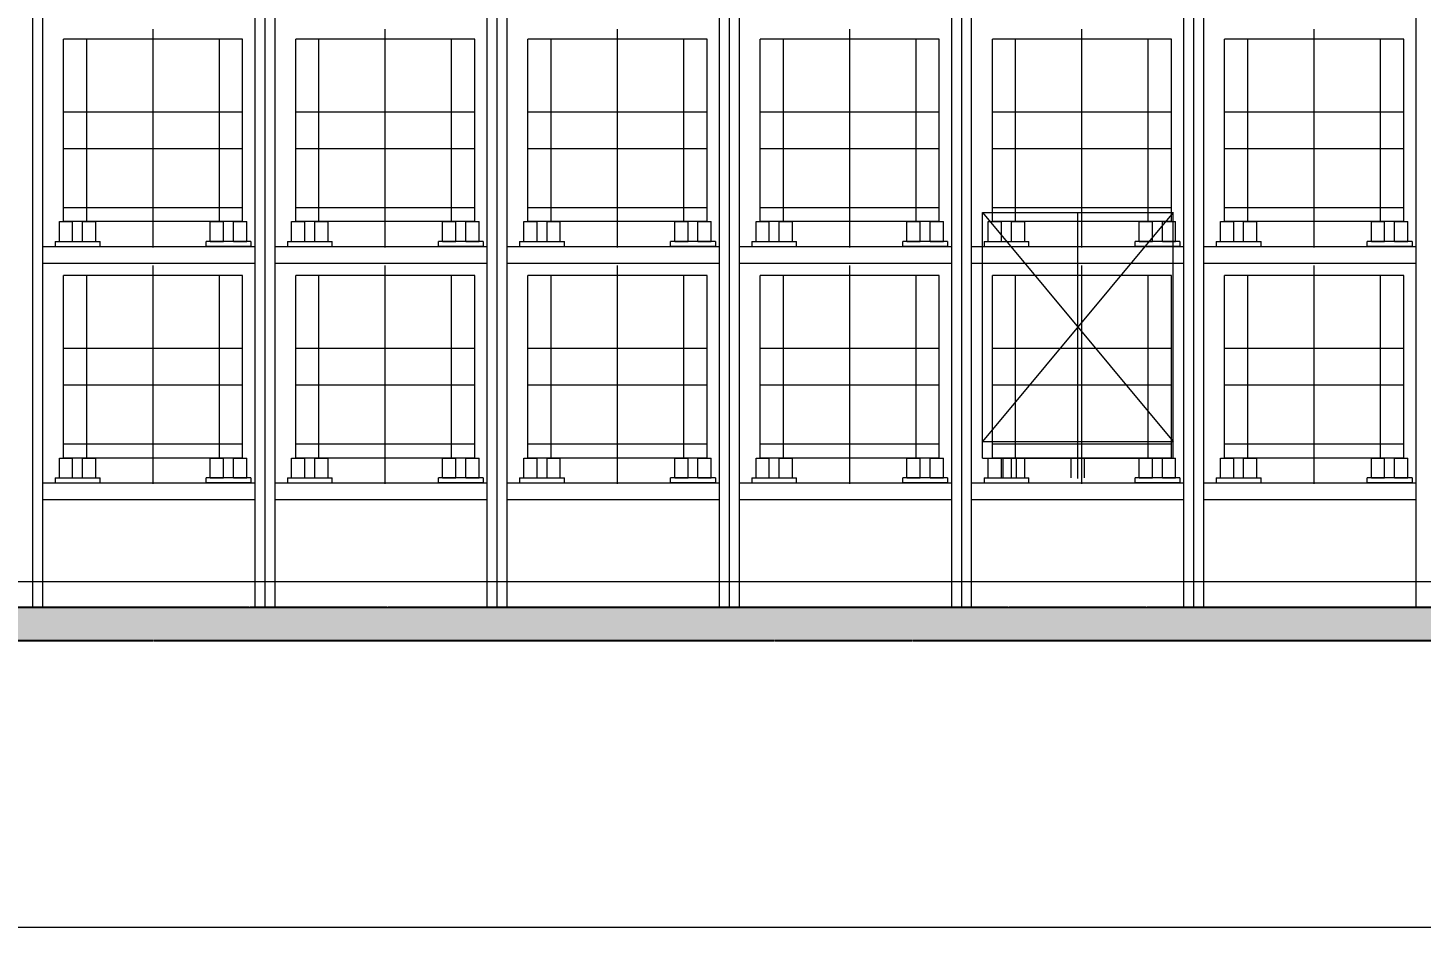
# Model space of a CAD drawing. Header units: millimetres. Extents: x -50460 to 50460, y -35640 to 35640.
# Drawn here: x -725 to 7675, y 18416 to 23957 of the extents above; entities that cross this region are included whole.
import ezdxf

# ---------------------------------------------------------------- set-up
doc = ezdxf.new("R2010")
doc.units = ezdxf.units.MM
doc.linetypes.add('双点画线', pattern=[22, 12, -2, 2, -2, 2, -2])
doc.linetypes.add('点画线', pattern=[18, 12, -2, 2, -2])
doc.layers.get('0').update_dxf_attribs({"lineweight": 35})
for name, color, linetype, lineweight in [('7', 30, '双点画线', 18), ('EB0', 7, 'Continuous', 15), ('loading', 57, 'Continuous', 18), ('RackFrame', 5, 'Continuous', 18), ('中心线层', 1, '点画线', 18), ('剖面线层', 6, 'Continuous', 18), ('尺寸线层', 4, 'Continuous', 18), ('细实线层', 3, 'Continuous', 18)]:
    doc.layers.add(name, color=color, linetype=linetype, lineweight=lineweight)
doc.dimstyles.new('AM_DEMATIC$0', dxfattribs={"dimscale": 120, "dimtxt": 3, "dimasz": 1.5, "dimexe": 1, "dimexo": 0, "dimgap": 1, "dimtad": 1, "dimdsep": 46, "dimtxsty": 'Standard', "dimblk": '_CAXARROW', "dimcen": 0, "dimdle": 3, "dimclrd": 256, "dimclre": 256, "dimclrt": 2, "dimadec": 0, "dimazin": 2, "dimtfac": 0.707107, "dimtdec": 3, "dimtmove": 0, "dimatfit": 3, "dimfxl": 0, "dimfrac": 2, "dimtolj": 1, "dimlwd": 18, "dimarcsym": 0})

# ---------------------------------------------------------------- blocks, each defined once
blk = doc.blocks.new('*X6')
at = {"layer": '尺寸线层', "linetype": 'Continuous', "lineweight": 18}
for points in [[(-32894.7, 18536.5), (-32714.7, 18559), (-32714.7, 18514)], [(14705.3, 18536.5), (14525.3, 18559), (14525.3, 18514)]]:
    blk.add_hatch(color=256, dxfattribs=at).paths.add_polyline_path(points, flags=0)
at = {"layer": '尺寸线层'}
for p, q in [((-32894.7, 20045.3), (-32894.7, 18416.5)), ((14705.3, 20045.3), (14705.3, 18416.5))]:
    blk.add_line(p, q, dxfattribs=at)
at = {"layer": '尺寸线层', "linetype": 'Continuous', "lineweight": 18}
blk.add_line((-32894.7, 18536.5), (14705.3, 18536.5), dxfattribs=at)
at = {"layer": '尺寸线层', "color": 2, "insert": (-8418.6, 18836.5), "char_height": 360, "width": 6488, "attachment_point": 5, "line_spacing_factor": 1.37}
blk.add_mtext('1400*34=47600', dxfattribs=at)
blk = doc.blocks.new('_CAXARROW')
blk.add_hatch(color=0).paths.add_polyline_path([(0, 0), (-1, 0.125), (-1, -0.125)], flags=0)
blk = doc.blocks.new('*X40')
at = {"layer": '中心线层', "linetype": '点画线', "lineweight": 18}
blk.add_line((0, -35.8), (0, 1280.9), dxfattribs=at)
at = {"layer": '细实线层'}
for p, q in [((-540, 120), (-540, 1220)), ((540, 1220), (-540, 1220)), ((540, 120), (540, 1220)), ((540.5, 780.8), (-540.5, 780.8)), ((540.5, 559.2), (-540.5, 559.2)), ((540, 203.3), (-540, 203.3)), ((-565, 0), (-565, 120)), ((-565, 120), (-485, 120)), ((540, 120), (-540, 120)), ((-485, 0), (-485, 120)), ((485, 0), (485, 120)), ((485, 120), (565, 120)), ((565, 0), (565, 120)), ((-565, 0), (-485, 0)), ((485, 0), (565, 0))]:
    blk.add_line(p, q, dxfattribs=at)
blk = doc.blocks.new('*X41')
at = {"layer": '中心线层', "linetype": '点画线', "lineweight": 18}
blk.add_line((0, -155.8), (0, 1160.9), dxfattribs=at)
at = {"layer": '剖面线层'}
for p, q in [((-400, 0), (-400, 1100)), ((400, 1100), (-400, 1100)), ((400, 0), (400, 1100)), ((400.5, 660.8), (-400.5, 660.8)), ((400.5, 439.2), (-400.5, 439.2)), ((-425, -120), (-425, 0)), ((-425, 0), (-345, 0)), ((400, 83.3), (-400, 83.3)), ((400, 0), (-400, 0)), ((-345, -120), (-345, 0)), ((345, -120), (345, 0)), ((345, 0), (425, 0)), ((425, -120), (425, 0)), ((-425, -120), (-345, -120)), ((345, -120), (425, -120))]:
    blk.add_line(p, q, dxfattribs=at)
blk = doc.blocks.new('*X42')
at = {"layer": '中心线层', "linetype": '点画线', "lineweight": 18}
blk.add_line((0, -35.8), (0, 1280.9), dxfattribs=at)
at = {"layer": '细实线层'}
for p, q in [((-540, 120), (-540, 1220)), ((540, 1220), (-540, 1220)), ((540, 120), (540, 1220)), ((540.5, 780.8), (-540.5, 780.8)), ((540.5, 559.2), (-540.5, 559.2)), ((540, 203.3), (-540, 203.3)), ((-565, 0), (-565, 120)), ((-565, 120), (-485, 120)), ((540, 120), (-540, 120)), ((-485, 0), (-485, 120)), ((485, 0), (485, 120)), ((485, 120), (565, 120)), ((565, 0), (565, 120)), ((-565, 0), (-485, 0)), ((485, 0), (565, 0))]:
    blk.add_line(p, q, dxfattribs=at)
blk = doc.blocks.new('*X43')
at = {"layer": '中心线层', "linetype": '点画线', "lineweight": 18}
blk.add_line((0, -155.8), (0, 1160.9), dxfattribs=at)
at = {"layer": '剖面线层'}
for p, q in [((-400, 0), (-400, 1100)), ((400, 1100), (-400, 1100)), ((400, 0), (400, 1100)), ((400.5, 660.8), (-400.5, 660.8)), ((400.5, 439.2), (-400.5, 439.2)), ((-425, -120), (-425, 0)), ((-425, 0), (-345, 0)), ((400, 83.3), (-400, 83.3)), ((400, 0), (-400, 0)), ((-345, -120), (-345, 0)), ((345, -120), (345, 0)), ((345, 0), (425, 0)), ((425, -120), (425, 0)), ((-425, -120), (-345, -120)), ((345, -120), (425, -120))]:
    blk.add_line(p, q, dxfattribs=at)
blk = doc.blocks.new('*X46')
at = {"layer": '中心线层', "linetype": '点画线', "lineweight": 18}
blk.add_line((110.1, -331.3), (110.1, 1274.7), dxfattribs=at)
at = {"layer": '细实线层'}
for p, q in [((-464.9, 1271.7), (685.1, 1271.7)), ((685.1, 1271.7), (-464.9, -108.3)), ((-464.9, 1271.7), (685.1, -108.3)), ((-464.9, -208.3), (-464.9, 1271.7)), ((685.1, -208.3), (685.1, 1271.7)), ((-464.9, -108.3), (685.1, -108.3)), ((-464.9, -208.3), (685.1, -208.3)), ((-339.9, -328.3), (-339.9, -208.3)), ((-259.9, -328.3), (-259.9, -208.3)), ((70.1, -328.3), (70.1, -208.3)), ((150.1, -328.3), (150.1, -208.3)), ((480.1, -328.3), (480.1, -208.3)), ((560.1, -328.3), (560.1, -208.3))]:
    blk.add_line(p, q, dxfattribs=at)
blk = doc.blocks.new('*X47')
at = {"layer": '中心线层', "linetype": '点画线', "lineweight": 18}
blk.add_line((0, -35.8), (0, 1280.9), dxfattribs=at)
at = {"layer": '细实线层'}
for p, q in [((-540, 120), (-540, 1220)), ((540, 1220), (-540, 1220)), ((540, 120), (540, 1220)), ((540.5, 780.8), (-540.5, 780.8)), ((540.5, 559.2), (-540.5, 559.2)), ((540, 203.3), (-540, 203.3)), ((-565, 0), (-565, 120)), ((-565, 120), (-485, 120)), ((540, 120), (-540, 120)), ((-485, 0), (-485, 120)), ((485, 0), (485, 120)), ((485, 120), (565, 120)), ((565, 0), (565, 120)), ((-565, 0), (-485, 0)), ((485, 0), (565, 0))]:
    blk.add_line(p, q, dxfattribs=at)
blk = doc.blocks.new('*X48')
at = {"layer": '中心线层', "linetype": '点画线', "lineweight": 18}
blk.add_line((0, -155.8), (0, 1160.9), dxfattribs=at)
at = {"layer": '剖面线层'}
for p, q in [((-400, 0), (-400, 1100)), ((400, 1100), (-400, 1100)), ((400, 0), (400, 1100)), ((400.5, 660.8), (-400.5, 660.8)), ((400.5, 439.2), (-400.5, 439.2)), ((-425, -120), (-425, 0)), ((-425, 0), (-345, 0)), ((400, 83.3), (-400, 83.3)), ((400, 0), (-400, 0)), ((-345, -120), (-345, 0)), ((345, -120), (345, 0)), ((345, 0), (425, 0)), ((425, -120), (425, 0)), ((-425, -120), (-345, -120)), ((345, -120), (425, -120))]:
    blk.add_line(p, q, dxfattribs=at)
blk = doc.blocks.new('*X49')
at = {"layer": '中心线层', "linetype": '点画线', "lineweight": 18}
blk.add_line((0, -35.8), (0, 1280.9), dxfattribs=at)
at = {"layer": '细实线层'}
for p, q in [((-540, 120), (-540, 1220)), ((540, 1220), (-540, 1220)), ((540, 120), (540, 1220)), ((540.5, 780.8), (-540.5, 780.8)), ((540.5, 559.2), (-540.5, 559.2)), ((540, 203.3), (-540, 203.3)), ((-565, 0), (-565, 120)), ((-565, 120), (-485, 120)), ((540, 120), (-540, 120)), ((-485, 0), (-485, 120)), ((485, 0), (485, 120)), ((485, 120), (565, 120)), ((565, 0), (565, 120)), ((-565, 0), (-485, 0)), ((485, 0), (565, 0))]:
    blk.add_line(p, q, dxfattribs=at)
blk = doc.blocks.new('*X50')
at = {"layer": '中心线层', "linetype": '点画线', "lineweight": 18}
blk.add_line((0, -155.8), (0, 1160.9), dxfattribs=at)
at = {"layer": '剖面线层'}
for p, q in [((-400, 0), (-400, 1100)), ((400, 1100), (-400, 1100)), ((400, 0), (400, 1100)), ((400.5, 660.8), (-400.5, 660.8)), ((400.5, 439.2), (-400.5, 439.2)), ((-425, -120), (-425, 0)), ((-425, 0), (-345, 0)), ((400, 83.3), (-400, 83.3)), ((400, 0), (-400, 0)), ((-345, -120), (-345, 0)), ((345, -120), (345, 0)), ((345, 0), (425, 0)), ((425, -120), (425, 0)), ((-425, -120), (-345, -120)), ((345, -120), (425, -120))]:
    blk.add_line(p, q, dxfattribs=at)
blk = doc.blocks.new('*X53')
at = {"layer": '中心线层', "linetype": '点画线', "lineweight": 18}
blk.add_line((0, -35.8), (0, 1280.9), dxfattribs=at)
at = {"layer": '细实线层'}
for p, q in [((-540, 120), (-540, 1220)), ((540, 1220), (-540, 1220)), ((540, 120), (540, 1220)), ((540.5, 780.8), (-540.5, 780.8)), ((540.5, 559.2), (-540.5, 559.2)), ((540, 203.3), (-540, 203.3)), ((-565, 0), (-565, 120)), ((-565, 120), (-485, 120)), ((540, 120), (-540, 120)), ((-485, 0), (-485, 120)), ((485, 0), (485, 120)), ((485, 120), (565, 120)), ((565, 0), (565, 120)), ((-565, 0), (-485, 0)), ((485, 0), (565, 0))]:
    blk.add_line(p, q, dxfattribs=at)
blk = doc.blocks.new('*X54')
at = {"layer": '中心线层', "linetype": '点画线', "lineweight": 18}
blk.add_line((0, -155.8), (0, 1160.9), dxfattribs=at)
at = {"layer": '剖面线层'}
for p, q in [((-400, 0), (-400, 1100)), ((400, 1100), (-400, 1100)), ((400, 0), (400, 1100)), ((400.5, 660.8), (-400.5, 660.8)), ((400.5, 439.2), (-400.5, 439.2)), ((-425, -120), (-425, 0)), ((-425, 0), (-345, 0)), ((400, 83.3), (-400, 83.3)), ((400, 0), (-400, 0)), ((-345, -120), (-345, 0)), ((345, -120), (345, 0)), ((345, 0), (425, 0)), ((425, -120), (425, 0)), ((-425, -120), (-345, -120)), ((345, -120), (425, -120))]:
    blk.add_line(p, q, dxfattribs=at)
blk = doc.blocks.new('*X55')
at = {"layer": '中心线层', "linetype": '点画线', "lineweight": 18}
blk.add_line((0, -35.8), (0, 1280.9), dxfattribs=at)
at = {"layer": '细实线层'}
for p, q in [((-540, 120), (-540, 1220)), ((540, 1220), (-540, 1220)), ((540, 120), (540, 1220)), ((540.5, 780.8), (-540.5, 780.8)), ((540.5, 559.2), (-540.5, 559.2)), ((540, 203.3), (-540, 203.3)), ((-565, 0), (-565, 120)), ((-565, 120), (-485, 120)), ((540, 120), (-540, 120)), ((-485, 0), (-485, 120)), ((485, 0), (485, 120)), ((485, 120), (565, 120)), ((565, 0), (565, 120)), ((-565, 0), (-485, 0)), ((485, 0), (565, 0))]:
    blk.add_line(p, q, dxfattribs=at)
blk = doc.blocks.new('*X56')
at = {"layer": '中心线层', "linetype": '点画线', "lineweight": 18}
blk.add_line((0, -155.8), (0, 1160.9), dxfattribs=at)
at = {"layer": '剖面线层'}
for p, q in [((-400, 0), (-400, 1100)), ((400, 1100), (-400, 1100)), ((400, 0), (400, 1100)), ((400.5, 660.8), (-400.5, 660.8)), ((400.5, 439.2), (-400.5, 439.2)), ((-425, -120), (-425, 0)), ((-425, 0), (-345, 0)), ((400, 83.3), (-400, 83.3)), ((400, 0), (-400, 0)), ((-345, -120), (-345, 0)), ((345, -120), (345, 0)), ((345, 0), (425, 0)), ((425, -120), (425, 0)), ((-425, -120), (-345, -120)), ((345, -120), (425, -120))]:
    blk.add_line(p, q, dxfattribs=at)
blk = doc.blocks.new('*X60')
at = {"layer": '中心线层', "linetype": '点画线', "lineweight": 18}
blk.add_line((0, -35.8), (0, 1280.9), dxfattribs=at)
at = {"layer": '细实线层'}
for p, q in [((-540, 120), (-540, 1220)), ((540, 1220), (-540, 1220)), ((540, 120), (540, 1220)), ((540.5, 780.8), (-540.5, 780.8)), ((540.5, 559.2), (-540.5, 559.2)), ((540, 203.3), (-540, 203.3)), ((-565, 0), (-565, 120)), ((-565, 120), (-485, 120)), ((540, 120), (-540, 120)), ((-485, 0), (-485, 120)), ((485, 0), (485, 120)), ((485, 120), (565, 120)), ((565, 0), (565, 120)), ((-565, 0), (-485, 0)), ((485, 0), (565, 0))]:
    blk.add_line(p, q, dxfattribs=at)
blk = doc.blocks.new('*X61')
at = {"layer": '中心线层', "linetype": '点画线', "lineweight": 18}
blk.add_line((0, -155.8), (0, 1160.9), dxfattribs=at)
at = {"layer": '剖面线层'}
for p, q in [((-400, 0), (-400, 1100)), ((400, 1100), (-400, 1100)), ((400, 0), (400, 1100)), ((400.5, 660.8), (-400.5, 660.8)), ((400.5, 439.2), (-400.5, 439.2)), ((-425, -120), (-425, 0)), ((-425, 0), (-345, 0)), ((400, 83.3), (-400, 83.3)), ((400, 0), (-400, 0)), ((-345, -120), (-345, 0)), ((345, -120), (345, 0)), ((345, 0), (425, 0)), ((425, -120), (425, 0)), ((-425, -120), (-345, -120)), ((345, -120), (425, -120))]:
    blk.add_line(p, q, dxfattribs=at)
blk = doc.blocks.new('*X62')
at = {"layer": '中心线层', "linetype": '点画线', "lineweight": 18}
blk.add_line((0, -35.8), (0, 1280.9), dxfattribs=at)
at = {"layer": '细实线层'}
for p, q in [((-540, 120), (-540, 1220)), ((540, 1220), (-540, 1220)), ((540, 120), (540, 1220)), ((540.5, 780.8), (-540.5, 780.8)), ((540.5, 559.2), (-540.5, 559.2)), ((540, 203.3), (-540, 203.3)), ((-565, 0), (-565, 120)), ((-565, 120), (-485, 120)), ((540, 120), (-540, 120)), ((-485, 0), (-485, 120)), ((485, 0), (485, 120)), ((485, 120), (565, 120)), ((565, 0), (565, 120)), ((-565, 0), (-485, 0)), ((485, 0), (565, 0))]:
    blk.add_line(p, q, dxfattribs=at)
blk = doc.blocks.new('*X63')
at = {"layer": '中心线层', "linetype": '点画线', "lineweight": 18}
blk.add_line((0, -155.8), (0, 1160.9), dxfattribs=at)
at = {"layer": '剖面线层'}
for p, q in [((-400, 0), (-400, 1100)), ((400, 1100), (-400, 1100)), ((400, 0), (400, 1100)), ((400.5, 660.8), (-400.5, 660.8)), ((400.5, 439.2), (-400.5, 439.2)), ((-425, -120), (-425, 0)), ((-425, 0), (-345, 0)), ((400, 83.3), (-400, 83.3)), ((400, 0), (-400, 0)), ((-345, -120), (-345, 0)), ((345, -120), (345, 0)), ((345, 0), (425, 0)), ((425, -120), (425, 0)), ((-425, -120), (-345, -120)), ((345, -120), (425, -120))]:
    blk.add_line(p, q, dxfattribs=at)
blk = doc.blocks.new('*X66')
at = {"layer": '中心线层', "linetype": '点画线', "lineweight": 18}
blk.add_line((0, -35.8), (0, 1280.9), dxfattribs=at)
at = {"layer": '细实线层'}
for p, q in [((-540, 120), (-540, 1220)), ((540, 1220), (-540, 1220)), ((540, 120), (540, 1220)), ((540.5, 780.8), (-540.5, 780.8)), ((540.5, 559.2), (-540.5, 559.2)), ((540, 203.3), (-540, 203.3)), ((-565, 0), (-565, 120)), ((-565, 120), (-485, 120)), ((540, 120), (-540, 120)), ((-485, 0), (-485, 120)), ((485, 0), (485, 120)), ((485, 120), (565, 120)), ((565, 0), (565, 120)), ((-565, 0), (-485, 0)), ((485, 0), (565, 0))]:
    blk.add_line(p, q, dxfattribs=at)
blk = doc.blocks.new('*X67')
at = {"layer": '中心线层', "linetype": '点画线', "lineweight": 18}
blk.add_line((0, -155.8), (0, 1160.9), dxfattribs=at)
at = {"layer": '剖面线层'}
for p, q in [((-400, 0), (-400, 1100)), ((400, 1100), (-400, 1100)), ((400, 0), (400, 1100)), ((400.5, 660.8), (-400.5, 660.8)), ((400.5, 439.2), (-400.5, 439.2)), ((-425, -120), (-425, 0)), ((-425, 0), (-345, 0)), ((400, 83.3), (-400, 83.3)), ((400, 0), (-400, 0)), ((-345, -120), (-345, 0)), ((345, -120), (345, 0)), ((345, 0), (425, 0)), ((425, -120), (425, 0)), ((-425, -120), (-345, -120)), ((345, -120), (425, -120))]:
    blk.add_line(p, q, dxfattribs=at)
blk = doc.blocks.new('*X68')
at = {"layer": '中心线层', "linetype": '点画线', "lineweight": 18}
blk.add_line((0, -35.8), (0, 1280.9), dxfattribs=at)
at = {"layer": '细实线层'}
for p, q in [((-540, 120), (-540, 1220)), ((540, 1220), (-540, 1220)), ((540, 120), (540, 1220)), ((540.5, 780.8), (-540.5, 780.8)), ((540.5, 559.2), (-540.5, 559.2)), ((540, 203.3), (-540, 203.3)), ((-565, 0), (-565, 120)), ((-565, 120), (-485, 120)), ((540, 120), (-540, 120)), ((-485, 0), (-485, 120)), ((485, 0), (485, 120)), ((485, 120), (565, 120)), ((565, 0), (565, 120)), ((-565, 0), (-485, 0)), ((485, 0), (565, 0))]:
    blk.add_line(p, q, dxfattribs=at)
blk = doc.blocks.new('*X69')
at = {"layer": '中心线层', "linetype": '点画线', "lineweight": 18}
blk.add_line((0, -155.8), (0, 1160.9), dxfattribs=at)
at = {"layer": '剖面线层'}
for p, q in [((-400, 0), (-400, 1100)), ((400, 1100), (-400, 1100)), ((400, 0), (400, 1100)), ((400.5, 660.8), (-400.5, 660.8)), ((400.5, 439.2), (-400.5, 439.2)), ((-425, -120), (-425, 0)), ((-425, 0), (-345, 0)), ((400, 83.3), (-400, 83.3)), ((400, 0), (-400, 0)), ((-345, -120), (-345, 0)), ((345, -120), (345, 0)), ((345, 0), (425, 0)), ((425, -120), (425, 0)), ((-425, -120), (-345, -120)), ((345, -120), (425, -120))]:
    blk.add_line(p, q, dxfattribs=at)
blk = doc.blocks.new('*X72')
at = {"layer": '中心线层', "linetype": '点画线', "lineweight": 18}
blk.add_line((0, -35.8), (0, 1280.9), dxfattribs=at)
at = {"layer": '细实线层'}
for p, q in [((-540, 120), (-540, 1220)), ((540, 1220), (-540, 1220)), ((540, 120), (540, 1220)), ((540.5, 780.8), (-540.5, 780.8)), ((540.5, 559.2), (-540.5, 559.2)), ((540, 203.3), (-540, 203.3)), ((-565, 0), (-565, 120)), ((-565, 120), (-485, 120)), ((540, 120), (-540, 120)), ((-485, 0), (-485, 120)), ((485, 0), (485, 120)), ((485, 120), (565, 120)), ((565, 0), (565, 120)), ((-565, 0), (-485, 0)), ((485, 0), (565, 0))]:
    blk.add_line(p, q, dxfattribs=at)
blk = doc.blocks.new('*X73')
at = {"layer": '中心线层', "linetype": '点画线', "lineweight": 18}
blk.add_line((0, -155.8), (0, 1160.9), dxfattribs=at)
at = {"layer": '剖面线层'}
for p, q in [((-400, 0), (-400, 1100)), ((400, 1100), (-400, 1100)), ((400, 0), (400, 1100)), ((400.5, 660.8), (-400.5, 660.8)), ((400.5, 439.2), (-400.5, 439.2)), ((-425, -120), (-425, 0)), ((-425, 0), (-345, 0)), ((400, 83.3), (-400, 83.3)), ((400, 0), (-400, 0)), ((-345, -120), (-345, 0)), ((345, -120), (345, 0)), ((345, 0), (425, 0)), ((425, -120), (425, 0)), ((-425, -120), (-345, -120)), ((345, -120), (425, -120))]:
    blk.add_line(p, q, dxfattribs=at)
blk = doc.blocks.new('*X74')
at = {"layer": '中心线层', "linetype": '点画线', "lineweight": 18}
blk.add_line((0, -35.8), (0, 1280.9), dxfattribs=at)
at = {"layer": '细实线层'}
for p, q in [((-540, 120), (-540, 1220)), ((540, 1220), (-540, 1220)), ((540, 120), (540, 1220)), ((540.5, 780.8), (-540.5, 780.8)), ((540.5, 559.2), (-540.5, 559.2)), ((540, 203.3), (-540, 203.3)), ((-565, 0), (-565, 120)), ((-565, 120), (-485, 120)), ((540, 120), (-540, 120)), ((-485, 0), (-485, 120)), ((485, 0), (485, 120)), ((485, 120), (565, 120)), ((565, 0), (565, 120)), ((-565, 0), (-485, 0)), ((485, 0), (565, 0))]:
    blk.add_line(p, q, dxfattribs=at)
blk = doc.blocks.new('*X75')
at = {"layer": '中心线层', "linetype": '点画线', "lineweight": 18}
blk.add_line((0, -155.8), (0, 1160.9), dxfattribs=at)
at = {"layer": '剖面线层'}
for p, q in [((-400, 0), (-400, 1100)), ((400, 1100), (-400, 1100)), ((400, 0), (400, 1100)), ((400.5, 660.8), (-400.5, 660.8)), ((400.5, 439.2), (-400.5, 439.2)), ((-425, -120), (-425, 0)), ((-425, 0), (-345, 0)), ((400, 83.3), (-400, 83.3)), ((400, 0), (-400, 0)), ((-345, -120), (-345, 0)), ((345, -120), (345, 0)), ((345, 0), (425, 0)), ((425, -120), (425, 0)), ((-425, -120), (-345, -120)), ((345, -120), (425, -120))]:
    blk.add_line(p, q, dxfattribs=at)
blk = doc.blocks.new('*X245')
at = {"layer": '剖面线层', "linetype": 'Continuous', "lineweight": 18}
h = blk.add_hatch(dxfattribs=at)
h.set_pattern_fill('AR-CONC', color=256, style=0)
h.set_pattern_definition([(50, (0, 0), (182.18467, -15.9391), [19.05, -209.55]), (355, (0, 0), (-35.2428, 191.05664), [15.24, -167.64]), (100.451, (15.18, -1.33), (146.9425, 175.1167), [16.19, -178.09]), (46.1842, (0, 50.8), (271.07904, -42.0423), [28.575, -314.325]), (96.6356, (22.6, 47.3), (237.4042, 247.4256), [24.285, -267.135]), (351.184, (0, 50.8), (237.4046, 247.4251), [22.86, -251.46]), (21, (25.4, 38.1), (151.61488, -102.26552), [19.05, -209.55]), (326, (25.4, 38.1), (61.80203, 184.18797), [15.24, -167.64]), (71.4514, (38.03, 29.58), (213.4165, 81.92286), [16.19, -178.09]), (37.5, (0, 0), (3.0886, 84.55504), [0, -165.608, 0, -170.18, 0, -168.275]), (7.5, (0, 0), (66.81966, 100.18057), [0, -97.028, 0, -161.798, 0, -64.135]), (-32.5, (-56.64, 0), (135.590595, -5.728744), [0, -63.5, 0, -198.12, 0, -262.89]), (-42.5, (-82.04, 0), (148.12918, 25.4265), [0, -82.55, 0, -131.572, 0, -186.69])])
edge = h.paths.add_edge_path(flags=0)
edge.add_spline(control_points=[(-64667.6, -100), (-64658.9, -84.4), (-64651.2, -66.3), (-64650, -48.7)], knot_values=[0, 0, 0, 0, 54.680686, 54.680686, 54.680686, 54.680686], weights=[1, 1, 1, 1], degree=3, periodic=0)
edge.add_spline(control_points=[(-64650, -48.7), (-64649.8, -45.2), (-64650, -15.6), (-64687.5, 29.8), (-64674.5, 80), (-64667.6, 100)], knot_values=[0, 0, 0, 0, 10.510768, 91.048565, 154.862088, 154.862088, 154.862088, 154.862088], weights=[1, 1, 1, 1, 1, 1], degree=3, periodic=0)
edge.add_line((-64667.6, 100), (-10066.8, 100))
edge.add_spline(control_points=[(-10066.8, 100), (-10073.8, 80), (-10086.7, 29.8), (-10036.2, -31.3), (-10056.4, -81.4), (-10066.8, -100)], knot_values=[0, 0, 0, 0, 64.069741, 144.930907, 209.542774, 209.542774, 209.542774, 209.542774], weights=[1, 1, 1, 1, 1, 1], degree=3, periodic=0)
edge.add_line((-10066.8, -100), (-64667.6, -100))
at = {"layer": '7', "linetype": '双点画线', "lineweight": 25}
for p, q in [((-10066.8, 100), (-64667.6, 100)), ((-64667.6, -100), (-10066.8, -100))]:
    blk.add_line(p, q, dxfattribs=at)
blk = doc.blocks.new('*X253')
at = {"layer": '尺寸线层'}
for p, q in [((-54087, 77.5), (0, 77.5)), ((-54087, -77.5), (0, -77.5))]:
    blk.add_line(p, q, dxfattribs=at)

msp = doc.modelspace()

# ---------------------------------------------------------------- linework, layer by layer
at = {"layer": 'loading'}
for p, q in [((-634.742, 22639.445), (645.258, 22639.445)), ((-559.742, 22669.445), (-289.742, 22669.445)), ((-559.742, 22669.445), (-559.742, 22639.445)), ((-554.742, 22639.445), (-289.742, 22639.445)), ((-504.742, 22639.445), (645.258, 22639.445)), ((-289.742, 22639.445), (-289.742, 22669.445)), ((620.258, 22669.445), (350.258, 22669.445)), ((350.258, 22639.445), (350.258, 22669.445)), ((620.258, 22639.445), (350.258, 22639.445)), ((620.258, 22669.445), (620.258, 22639.445)), ((765.258, 22639.445), (2045.258, 22639.445)), ((840.258, 22669.445), (1110.258, 22669.445)), ((840.258, 22669.445), (840.258, 22639.445)), ((845.258, 22639.445), (1110.258, 22639.445)), ((895.258, 22639.445), (2045.258, 22639.445)), ((1110.258, 22639.445), (1110.258, 22669.445)), ((2020.258, 22669.445), (1750.258, 22669.445)), ((1750.258, 22639.445), (1750.258, 22669.445)), ((2020.258, 22639.445), (1750.258, 22639.445)), ((2020.258, 22669.445), (2020.258, 22639.445)), ((2165.258, 22639.445), (3445.258, 22639.445)), ((2240.258, 22669.445), (2510.258, 22669.445)), ((2240.258, 22669.445), (2240.258, 22639.445)), ((2245.258, 22639.445), (2510.258, 22639.445)), ((2295.258, 22639.445), (3445.258, 22639.445)), ((2510.258, 22639.445), (2510.258, 22669.445)), ((3420.258, 22669.445), (3150.258, 22669.445)), ((3150.258, 22639.445), (3150.258, 22669.445)), ((3420.258, 22639.445), (3150.258, 22639.445)), ((3420.258, 22669.445), (3420.258, 22639.445)), ((3565.258, 22639.445), (4845.258, 22639.445)), ((3640.258, 22669.445), (3910.258, 22669.445)), ((3640.258, 22669.445), (3640.258, 22639.445)), ((3645.258, 22639.445), (3910.258, 22639.445)), ((3695.258, 22639.445), (4845.258, 22639.445)), ((3910.258, 22639.445), (3910.258, 22669.445)), ((4820.258, 22669.445), (4550.258, 22669.445)), ((4550.258, 22639.445), (4550.258, 22669.445)), ((4820.258, 22639.445), (4550.258, 22639.445)), ((4820.258, 22669.445), (4820.258, 22639.445)), ((4965.258, 22639.445), (6245.258, 22639.445)), ((5040.258, 22669.445), (5310.258, 22669.445)), ((5040.258, 22669.445), (5040.258, 22639.445)), ((5045.258, 22639.445), (5310.258, 22639.445)), ((5095.258, 22639.445), (6245.258, 22639.445)), ((5310.258, 22639.445), (5310.258, 22669.445)), ((6220.258, 22669.445), (5950.258, 22669.445)), ((5950.258, 22639.445), (5950.258, 22669.445)), ((6220.258, 22639.445), (5950.258, 22639.445)), ((6220.258, 22669.445), (6220.258, 22639.445)), ((6365.258, 22639.445), (7645.258, 22639.445)), ((6440.258, 22669.445), (6710.258, 22669.445)), ((6440.258, 22669.445), (6440.258, 22639.445)), ((6445.258, 22639.445), (6710.258, 22639.445)), ((6495.258, 22639.445), (7645.258, 22639.445)), ((6710.258, 22639.445), (6710.258, 22669.445)), ((7620.258, 22669.445), (7350.258, 22669.445)), ((7350.258, 22639.445), (7350.258, 22669.445)), ((7620.258, 22639.445), (7350.258, 22639.445)), ((7620.258, 22669.445), (7620.258, 22639.445)), ((-634.742, 22539.445), (645.258, 22539.445)), ((-634.742, 22539.445), (-624.742, 22539.445)), ((-504.742, 22539.445), (645.258, 22539.445)), ((765.258, 22539.445), (2045.258, 22539.445)), ((765.258, 22539.445), (775.258, 22539.445)), ((895.258, 22539.445), (2045.258, 22539.445)), ((2165.258, 22539.445), (3445.258, 22539.445)), ((2165.258, 22539.445), (2175.258, 22539.445)), ((2295.258, 22539.445), (3445.258, 22539.445)), ((3565.258, 22539.445), (4845.258, 22539.445)), ((3565.258, 22539.445), (3575.258, 22539.445)), ((3695.258, 22539.445), (4845.258, 22539.445)), ((4965.258, 22539.445), (6245.258, 22539.445)), ((4965.258, 22539.445), (4975.258, 22539.445)), ((5095.258, 22539.445), (6245.258, 22539.445)), ((6365.258, 22539.445), (7645.258, 22539.445)), ((6365.258, 22539.445), (6375.258, 22539.445)), ((6495.258, 22539.445), (7645.258, 22539.445)), ((-634.742, 21214.445), (645.258, 21214.445)), ((-559.742, 21244.445), (-289.742, 21244.445)), ((-559.742, 21244.445), (-559.742, 21214.445)), ((-554.742, 21214.445), (-289.742, 21214.445)), ((-504.742, 21214.445), (645.258, 21214.445)), ((-289.742, 21214.445), (-289.742, 21244.445)), ((620.258, 21244.445), (350.258, 21244.445)), ((350.258, 21214.445), (350.258, 21244.445)), ((620.258, 21214.445), (350.258, 21214.445)), ((620.258, 21244.445), (620.258, 21214.445)), ((765.258, 21214.445), (2045.258, 21214.445)), ((840.258, 21244.445), (1110.258, 21244.445)), ((840.258, 21244.445), (840.258, 21214.445)), ((845.258, 21214.445), (1110.258, 21214.445)), ((895.258, 21214.445), (2045.258, 21214.445)), ((1110.258, 21214.445), (1110.258, 21244.445)), ((2020.258, 21244.445), (1750.258, 21244.445)), ((1750.258, 21214.445), (1750.258, 21244.445)), ((2020.258, 21214.445), (1750.258, 21214.445)), ((2020.258, 21244.445), (2020.258, 21214.445)), ((2165.258, 21214.445), (3445.258, 21214.445)), ((2240.258, 21244.445), (2510.258, 21244.445)), ((2240.258, 21244.445), (2240.258, 21214.445)), ((2245.258, 21214.445), (2510.258, 21214.445)), ((2295.258, 21214.445), (3445.258, 21214.445)), ((2510.258, 21214.445), (2510.258, 21244.445)), ((3420.258, 21244.445), (3150.258, 21244.445)), ((3150.258, 21214.445), (3150.258, 21244.445)), ((3420.258, 21214.445), (3150.258, 21214.445)), ((3420.258, 21244.445), (3420.258, 21214.445)), ((3565.258, 21214.445), (4845.258, 21214.445)), ((3640.258, 21244.445), (3910.258, 21244.445)), ((3640.258, 21244.445), (3640.258, 21214.445)), ((3645.258, 21214.445), (3910.258, 21214.445)), ((3695.258, 21214.445), (4845.258, 21214.445)), ((3910.258, 21214.445), (3910.258, 21244.445)), ((4820.258, 21244.445), (4550.258, 21244.445)), ((4550.258, 21214.445), (4550.258, 21244.445)), ((4820.258, 21214.445), (4550.258, 21214.445)), ((4820.258, 21244.445), (4820.258, 21214.445)), ((4965.258, 21214.445), (6245.258, 21214.445)), ((5040.258, 21244.445), (5310.258, 21244.445)), ((5040.258, 21244.445), (5040.258, 21214.445)), ((5045.258, 21214.445), (5310.258, 21214.445)), ((5095.258, 21214.445), (6245.258, 21214.445)), ((5310.258, 21214.445), (5310.258, 21244.445)), ((6220.258, 21244.445), (5950.258, 21244.445)), ((5950.258, 21214.445), (5950.258, 21244.445)), ((6220.258, 21214.445), (5950.258, 21214.445)), ((6220.258, 21244.445), (6220.258, 21214.445)), ((6365.258, 21214.445), (7645.258, 21214.445)), ((6440.258, 21244.445), (6710.258, 21244.445)), ((6440.258, 21244.445), (6440.258, 21214.445)), ((6445.258, 21214.445), (6710.258, 21214.445)), ((6495.258, 21214.445), (7645.258, 21214.445)), ((6710.258, 21214.445), (6710.258, 21244.445)), ((7620.258, 21244.445), (7350.258, 21244.445)), ((7350.258, 21214.445), (7350.258, 21244.445)), ((7620.258, 21214.445), (7350.258, 21214.445)), ((7620.258, 21244.445), (7620.258, 21214.445)), ((-634.742, 21114.445), (645.258, 21114.445)), ((-634.742, 21114.445), (-624.742, 21114.445)), ((-504.742, 21114.445), (645.258, 21114.445)), ((765.258, 21114.445), (2045.258, 21114.445)), ((765.258, 21114.445), (775.258, 21114.445)), ((895.258, 21114.445), (2045.258, 21114.445)), ((2165.258, 21114.445), (3445.258, 21114.445)), ((2165.258, 21114.445), (2175.258, 21114.445)), ((2295.258, 21114.445), (3445.258, 21114.445)), ((3565.258, 21114.445), (4845.258, 21114.445)), ((3565.258, 21114.445), (3575.258, 21114.445)), ((3695.258, 21114.445), (4845.258, 21114.445)), ((4965.258, 21114.445), (6245.258, 21114.445)), ((4965.258, 21114.445), (4975.258, 21114.445)), ((5095.258, 21114.445), (6245.258, 21114.445)), ((6365.258, 21114.445), (7645.258, 21114.445)), ((6365.258, 21114.445), (6375.258, 21114.445)), ((6495.258, 21114.445), (7645.258, 21114.445))]:
    msp.add_line(p, q, dxfattribs=at)
at = {"layer": 'RackFrame'}
for p, q in [((-634.742, 20464.445), (-634.742, 27714.445)), ((645.258, 20464.445), (645.258, 27714.445)), ((645.258, 20464.445), (645.258, 27714.445)), ((765.258, 20464.445), (765.258, 27714.445)), ((2045.258, 20464.445), (2045.258, 27714.445)), ((2045.258, 20464.445), (2045.258, 27714.445)), ((2165.258, 20464.445), (2165.258, 27714.445)), ((3445.258, 20464.445), (3445.258, 27714.445)), ((3445.258, 20464.445), (3445.258, 27714.445)), ((3565.258, 20464.445), (3565.258, 27714.445)), ((4845.258, 20464.445), (4845.258, 27714.445)), ((4845.258, 20464.445), (4845.258, 27714.445)), ((4965.258, 20464.445), (4965.258, 27714.445)), ((6245.258, 20464.445), (6245.258, 27714.445)), ((6245.258, 20464.445), (6245.258, 27714.445)), ((6365.258, 20464.445), (6365.258, 27714.445)), ((7645.258, 20464.445), (7645.258, 27714.445)), ((7645.258, 20464.445), (7645.258, 27714.445))]:
    msp.add_line(p, q, dxfattribs=at)
at = {"layer": '中心线层'}
for p, q in [((-694.742, 20461.445), (-694.742, 27717.445)), ((705.258, 20461.445), (705.258, 27717.445)), ((2105.258, 20461.445), (2105.258, 27717.445)), ((3505.258, 20461.445), (3505.258, 27717.445)), ((4905.258, 20461.445), (4905.258, 27717.445)), ((6305.258, 20461.445), (6305.258, 27717.445))]:
    msp.add_line(p, q, dxfattribs=at)

# ---------------------------------------------------------------- block references
at = {"layer": '7'}
for name, p in [('*X74', (30.258, 22669.445)), ('*X68', (1430.258, 22669.445)), ('*X62', (2830.258, 22669.445)), ('*X55', (4230.258, 22669.445)), ('*X49', (5630.258, 22669.445)), ('*X42', (7030.258, 22669.445)), ('*X72', (30.258, 21244.445)), ('*X66', (1430.258, 21244.445)), ('*X60', (2830.258, 21244.445)), ('*X53', (4230.258, 21244.445)), ('*X47', (5630.258, 21244.445)), ('*X40', (7030.258, 21244.445))]:
    msp.add_blockref(name, p, dxfattribs=at)
at = {"layer": 'EB0'}
for name, p in [('*X75', (30.258, 22789.445)), ('*X69', (1430.258, 22789.445)), ('*X63', (2830.258, 22789.445)), ('*X56', (4230.258, 22789.445)), ('*X50', (5630.258, 22789.445)), ('*X43', (7030.258, 22789.445)), ('*X73', (30.258, 21364.445)), ('*X67', (1430.258, 21364.445)), ('*X61', (2830.258, 21364.445)), ('*X54', (4230.258, 21364.445)), ('*X48', (5630.258, 21364.445)), ('*X41', (7030.258, 21364.445)), ('*X245', (27151.299, 20364.445))]:
    msp.add_blockref(name, p, dxfattribs=at)
at = {"layer": '尺寸线层'}
msp.add_blockref('*X253', (19105.258, 20541.945), dxfattribs=at)
at = {"layer": '细实线层'}
msp.add_blockref('*X46', (5495.124, 21572.728), dxfattribs=at)

# ---------------------------------------------------------------- dimensions: what is measured, and where the dimension line sits
at = {"layer": '尺寸线层'}
dim = msp.add_linear_dim(base=(14705.258, 18536.464), p1=(-32894.742, 20045.345), p2=(14705.258, 20045.345), dimstyle='AM_DEMATIC$0', override={"dimpost": '1400*34=<>', "dimsah": 1, "dimtfill": 1, "dimtzin": 8}, dxfattribs=at)
dim.commit()
dim.dimension.update_dxf_attribs({"geometry": '*X6', "text_midpoint": (-8431.631, 18536.464), "dimtype": 160})

doc.saveas('drawing.dxf')
